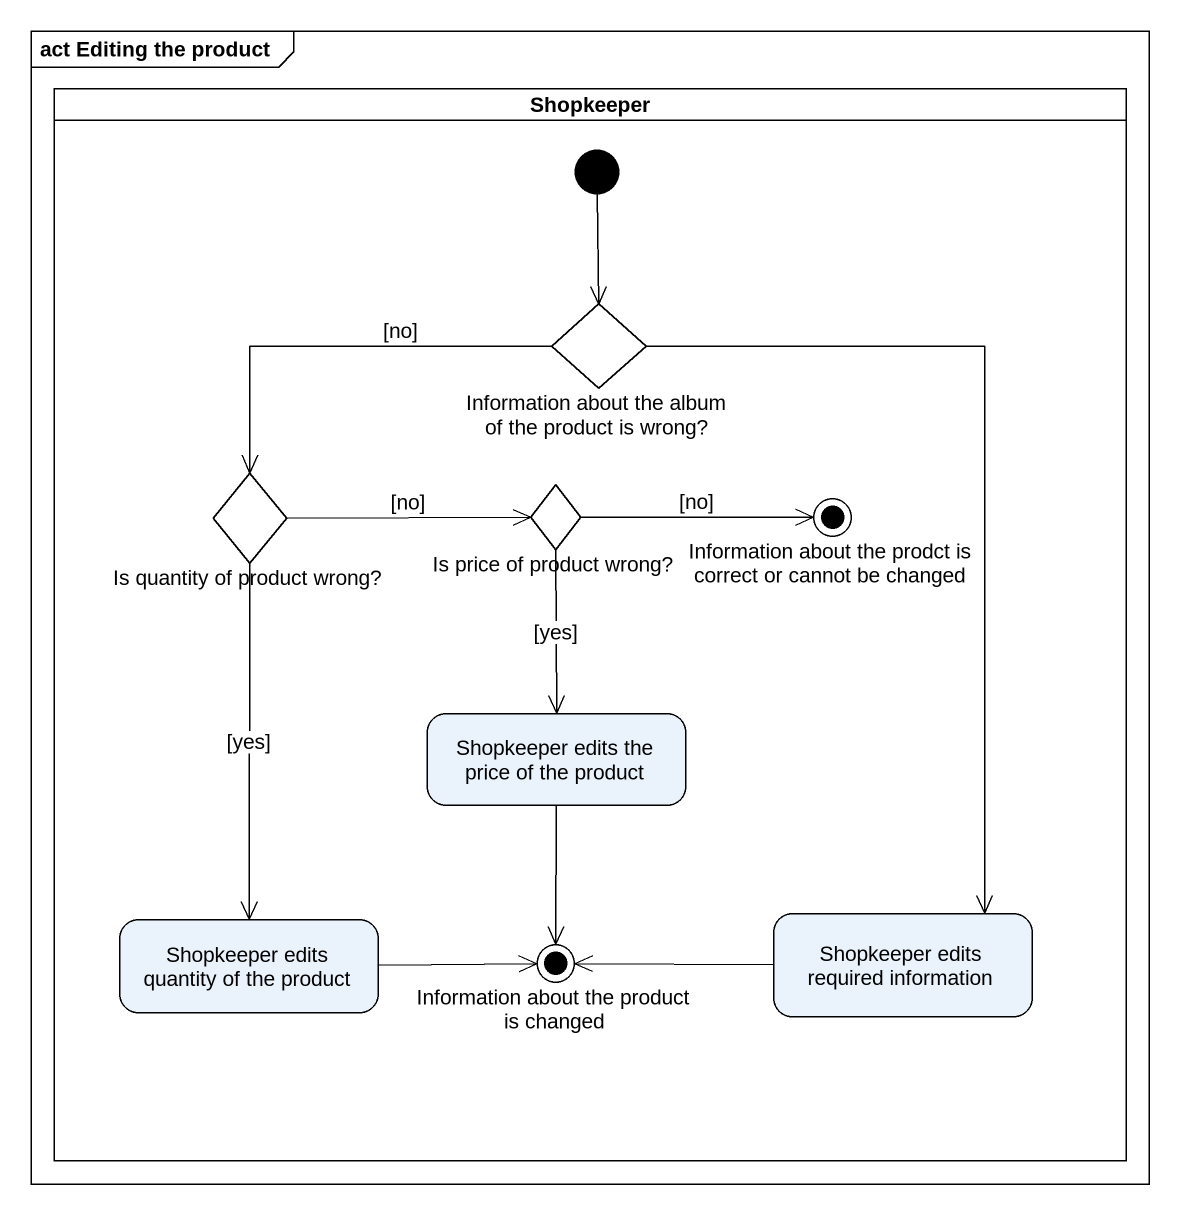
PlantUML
@startuml
mainframe act Editing the product
hide empty description
state Shopkeeper <<partition>> {
  state "Information about the album of the product is wrong?" as Information_about_the_album <<choice>>
  state "Is quantity of product wrong?" as Is_quantity_of_product_wrong <<choice>>
  state "Is price of product wrong?" as Is_price_of_product_wrong <<choice>>
  state "Information about the prodct is correct or cannot be changed" as Information_about_the <<end>>
  state "Shopkeeper edits the price of the product" as Shopkeeper_edits_the_price
  state "Shopkeeper edits quantity of the product" as Shopkeeper_edits_quantity
  state "Shopkeeper edits required information" as Shopkeeper_edits_required
  state "Information about the product is changed" as Information_about_the_2 <<end>>
  [*] --> Information_about_the_album
}
Information_about_the_album -left-> Is_quantity_of_product_wrong : [no]
Information_about_the_album --> Shopkeeper_edits_required
Is_quantity_of_product_wrong -right-> Is_price_of_product_wrong : [no]
Is_quantity_of_product_wrong --> Shopkeeper_edits_quantity : [yes]
Is_price_of_product_wrong -right-> Information_about_the : [no]
Is_price_of_product_wrong --> Shopkeeper_edits_the_price : [yes]
Shopkeeper_edits_the_price --> Information_about_the_2
Shopkeeper_edits_quantity -right-> Information_about_the_2
Shopkeeper_edits_required -left-> Information_about_the_2
@enduml
